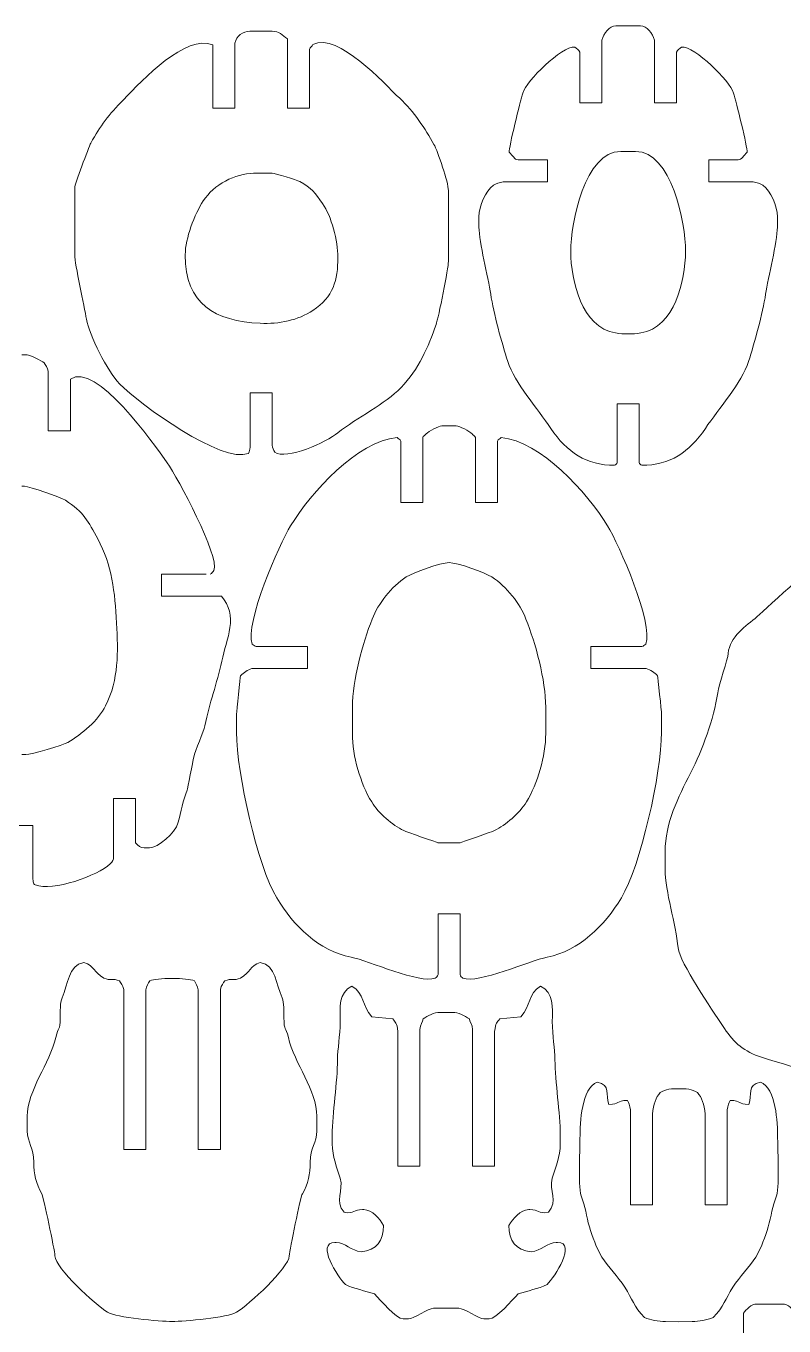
# Model space of a CAD drawing. Header units: inches. Extents: x -250 to 251, y -166 to 168.
# Drawn here: x 40.7 to 138.8, y -0.7 to 167.6 of the extents above; entities that cross this region are included whole.
import ezdxf

# ---------------------------------------------------------------- set-up
doc = ezdxf.new("R2010")
doc.units = ezdxf.units.IN
doc.header["$MEASUREMENT"] = 0
doc.layers.add('Layer 1', color=7, linetype='Continuous')

msp = doc.modelspace()

# ---------------------------------------------------------------- linework, layer by layer
at = {"layer": 'Layer 1', "color": 1, "lineweight": 9}
for points, knots in [([(74.53, 165.91), (73.83, 166.38), (73.47, 166.89), (72.56, 166.89), (72.56, 166.89), (72.56, 166.89), (69.66, 166.89), (69.66, 166.89), (69.66, 166.89), (68.76, 166.89), (67.97, 166.32), (67.73, 165.35)], [0, 0, 0, 0, 0.333333, 0.333333, 0.333333, 0.333333, 0.666667, 0.666667, 0.666667, 0.666667, 1, 1, 1, 1]), ([(72.56, 113.31), (72.63, 112.92), (72.7, 112.69), (72.9, 112.42), (72.9, 112.42), (74.4, 111.31), (79.63, 113.75), (81.07, 114.91), (81.07, 114.91), (83.55, 116.91), (87.2, 118.64), (89.24, 120.76), (89.24, 120.76), (91.52, 123.12), (92.76, 126.02), (93.78, 128.93), (93.78, 128.93), (94.07, 129.77), (95.37, 136.29), (95.37, 137.1), (95.37, 137.1), (95.37, 137.1), (95.37, 146.29), (95.37, 146.29), (95.37, 146.29), (95.37, 147.29), (93.99, 151.36), (93.49, 152.25), (93.49, 152.25), (92.38, 154.23), (90.89, 156.54), (89.07, 158.21), (89.07, 158.21), (86.89, 160.21), (81.19, 166.74), (77.83, 165.18), (77.83, 165.18), (77.74, 164.93), (77.44, 164.85), (77.39, 164.51)], [0, 0, 0, 0, 0.1, 0.1, 0.1, 0.1, 0.2, 0.2, 0.2, 0.2, 0.3, 0.3, 0.3, 0.3, 0.4, 0.4, 0.4, 0.4, 0.5, 0.5, 0.5, 0.5, 0.6, 0.6, 0.6, 0.6, 0.7, 0.7, 0.7, 0.7, 0.8, 0.8, 0.8, 0.8, 0.9, 0.9, 0.9, 0.9, 1, 1, 1, 1]), ([(115.22, 165.73), (115.46, 166.63), (116.21, 167.57), (117.02, 167.57), (117.02, 167.57), (117.02, 167.57), (118.62, 167.57), (118.62, 167.57)], [0, 0, 0, 0, 0.5, 0.5, 0.5, 0.5, 1, 1, 1, 1]), ([(122.02, 165.73), (121.78, 166.63), (121.03, 167.57), (120.22, 167.57), (120.22, 167.57), (120.22, 167.57), (118.62, 167.57), (118.62, 167.57)], [0, 0, 0, 0, 0.5, 0.5, 0.5, 0.5, 1, 1, 1, 1]), ([(64.87, 165.11), (61.35, 166.55), (55.88, 160.64), (53.32, 158.03), (53.32, 158.03), (51.4, 156.09), (50.35, 154.65), (49.11, 152.42), (49.11, 152.42), (48.81, 151.87), (47.02, 146.96), (47.02, 146.63), (47.02, 146.63), (47.02, 146.63), (47.02, 137.95), (47.02, 137.95), (47.02, 137.95), (47.02, 136.78), (48.27, 131.23), (48.54, 129.61), (48.54, 129.61), (48.88, 127.61), (51.29, 122.81), (52.81, 121.27), (52.81, 121.27), (55.5, 118.53), (66.11, 110.86), (69.49, 112.25), (69.49, 112.25), (69.67, 112.55), (69.63, 112.68), (69.7, 113.06)], [0, 0, 0, 0, 0.125, 0.125, 0.125, 0.125, 0.25, 0.25, 0.25, 0.25, 0.375, 0.375, 0.375, 0.375, 0.5, 0.5, 0.5, 0.5, 0.625, 0.625, 0.625, 0.625, 0.75, 0.75, 0.75, 0.75, 0.875, 0.875, 0.875, 0.875, 1, 1, 1, 1]), ([(67.73, 165.35), (67.73, 165.35), (67.73, 156.95), (67.73, 156.95), (67.73, 156.95), (67.73, 156.95), (64.87, 156.95), (64.87, 156.95), (64.87, 156.95), (64.87, 156.95), (64.87, 165.11), (64.87, 165.11)], [0, 0, 0, 0, 0.333333, 0.333333, 0.333333, 0.333333, 0.666667, 0.666667, 0.666667, 0.666667, 1, 1, 1, 1]), ([(77.39, 164.51), (77.39, 164.51), (77.39, 156.95), (77.39, 156.95), (77.39, 156.95), (77.39, 156.95), (74.53, 156.95), (74.53, 156.95), (74.53, 156.95), (74.53, 156.95), (74.53, 165.91), (74.53, 165.91)], [0, 0, 0, 0, 0.333333, 0.333333, 0.333333, 0.333333, 0.666667, 0.666667, 0.666667, 0.666667, 1, 1, 1, 1]), ([(104.38, 150.24), (103.9, 150.3), (103.72, 150.75), (103.23, 151.23), (103.23, 151.23), (103.16, 151.8), (104.67, 157.8), (104.99, 158.89), (104.99, 158.89), (105.46, 160.45), (109.98, 164.96), (111.74, 164.84), (111.74, 164.84), (111.92, 164.6), (112.29, 164.51), (112.36, 164.19)], [0, 0, 0, 0, 0.25, 0.25, 0.25, 0.25, 0.5, 0.5, 0.5, 0.5, 0.75, 0.75, 0.75, 0.75, 1, 1, 1, 1]), ([(115.22, 165.73), (115.22, 165.73), (115.22, 157.62), (115.22, 157.62), (115.22, 157.62), (115.22, 157.62), (112.36, 157.62), (112.36, 157.62), (112.36, 157.62), (112.36, 157.62), (112.36, 164.19), (112.36, 164.19)], [0, 0, 0, 0, 0.333333, 0.333333, 0.333333, 0.333333, 0.666667, 0.666667, 0.666667, 0.666667, 1, 1, 1, 1]), ([(124.88, 164.19), (124.88, 164.19), (124.88, 157.62), (124.88, 157.62), (124.88, 157.62), (124.88, 157.62), (122.02, 157.62), (122.02, 157.62), (122.02, 157.62), (122.02, 157.62), (122.02, 165.73), (122.02, 165.73)], [0, 0, 0, 0, 0.333333, 0.333333, 0.333333, 0.333333, 0.666667, 0.666667, 0.666667, 0.666667, 1, 1, 1, 1]), ([(132.86, 150.24), (133.34, 150.3), (133.53, 150.75), (134.01, 151.23), (134.01, 151.23), (134.09, 151.8), (132.58, 157.8), (132.25, 158.89), (132.25, 158.89), (131.78, 160.45), (127.26, 164.96), (125.5, 164.84), (125.5, 164.84), (125.33, 164.6), (124.95, 164.51), (124.88, 164.19)], [0, 0, 0, 0, 0.25, 0.25, 0.25, 0.25, 0.5, 0.5, 0.5, 0.5, 0.75, 0.75, 0.75, 0.75, 1, 1, 1, 1]), ([(102.43, 147.38), (102.43, 147.38), (108.19, 147.38), (108.19, 147.38), (108.19, 147.38), (108.19, 147.38), (108.19, 150.24), (108.19, 150.24), (108.19, 150.24), (108.19, 150.24), (104.38, 150.24), (104.38, 150.24)], [0, 0, 0, 0, 0.333333, 0.333333, 0.333333, 0.333333, 0.666667, 0.666667, 0.666667, 0.666667, 1, 1, 1, 1]), ([(118.62, 127.72), (118.06, 127.7), (117.54, 127.74), (116.99, 127.84), (116.99, 127.84), (112.6, 128.57), (111.2, 134.58), (111.2, 138.4), (111.2, 138.4), (111.2, 142.07), (112.97, 151.34), (117.67, 151.34), (117.67, 151.34), (117.67, 151.34), (118.62, 151.34), (118.62, 151.34)], [0, 0, 0, 0, 0.25, 0.25, 0.25, 0.25, 0.5, 0.5, 0.5, 0.5, 0.75, 0.75, 0.75, 0.75, 1, 1, 1, 1]), ([(118.62, 127.72), (119.18, 127.7), (119.7, 127.74), (120.26, 127.84), (120.26, 127.84), (124.64, 128.57), (126.04, 134.58), (126.04, 138.4), (126.04, 138.4), (126.04, 142.07), (124.27, 151.34), (119.57, 151.34), (119.57, 151.34), (119.57, 151.34), (118.62, 151.34), (118.62, 151.34)], [0, 0, 0, 0, 0.25, 0.25, 0.25, 0.25, 0.5, 0.5, 0.5, 0.5, 0.75, 0.75, 0.75, 0.75, 1, 1, 1, 1]), ([(134.81, 147.38), (134.81, 147.38), (129.05, 147.38), (129.05, 147.38), (129.05, 147.38), (129.05, 147.38), (129.05, 150.24), (129.05, 150.24), (129.05, 150.24), (129.05, 150.24), (132.86, 150.24), (132.86, 150.24)], [0, 0, 0, 0, 0.333333, 0.333333, 0.333333, 0.333333, 0.666667, 0.666667, 0.666667, 0.666667, 1, 1, 1, 1]), ([(72.56, 148.5), (72.56, 148.5), (70.17, 148.5), (70.17, 148.5), (70.17, 148.5), (67.79, 148.5), (65.01, 147.03), (63.65, 144.93), (63.65, 144.93), (62.53, 143.21), (61.32, 140.08), (61.32, 137.95), (61.32, 137.95), (61.32, 131.51), (65.17, 129.39), (71.02, 129.09), (71.02, 129.09), (73.44, 128.97), (75.95, 129.5), (77.83, 130.75), (77.83, 130.75), (80.48, 132.52), (81.07, 134.67), (81.07, 137.61), (81.07, 137.61), (81.07, 139.77), (80.23, 142.96), (79.09, 144.59), (79.09, 144.59), (78.09, 145.99), (77.67, 146.58), (76.13, 147.43), (76.13, 147.43), (75.72, 147.65), (73.04, 148.5), (72.56, 148.5)], [0, 0, 0, 0, 0.111111, 0.111111, 0.111111, 0.111111, 0.222222, 0.222222, 0.222222, 0.222222, 0.333333, 0.333333, 0.333333, 0.333333, 0.444444, 0.444444, 0.444444, 0.444444, 0.555556, 0.555556, 0.555556, 0.555556, 0.666667, 0.666667, 0.666667, 0.666667, 0.777778, 0.777778, 0.777778, 0.777778, 0.888889, 0.888889, 0.888889, 0.888889, 1, 1, 1, 1]), ([(117.19, 111.06), (117.15, 110.86), (117.06, 110.78), (116.85, 110.71), (116.85, 110.71), (113.24, 110.71), (110.69, 112.39), (108.63, 115.48), (108.63, 115.48), (106.9, 118.08), (103.93, 121.33), (103.04, 124.16), (103.04, 124.16), (102.3, 126.49), (101.2, 130.41), (100.84, 132.84), (100.84, 132.84), (100.51, 135.06), (99.32, 139.63), (99.32, 141.52), (99.32, 141.52), (99.32, 141.52), (99.32, 142.88), (99.32, 142.88), (99.32, 142.88), (99.32, 144.29), (100.19, 146.19), (101.19, 146.97), (101.19, 146.97), (101.52, 147.12), (101.96, 147.34), (102.43, 147.38)], [0, 0, 0, 0, 0.125, 0.125, 0.125, 0.125, 0.25, 0.25, 0.25, 0.25, 0.375, 0.375, 0.375, 0.375, 0.5, 0.5, 0.5, 0.5, 0.625, 0.625, 0.625, 0.625, 0.75, 0.75, 0.75, 0.75, 0.875, 0.875, 0.875, 0.875, 1, 1, 1, 1]), ([(120.05, 111.06), (120.09, 110.86), (120.18, 110.78), (120.39, 110.71), (120.39, 110.71), (124, 110.71), (126.55, 112.39), (128.61, 115.48), (128.61, 115.48), (130.34, 118.08), (133.31, 121.33), (134.2, 124.16), (134.2, 124.16), (134.94, 126.49), (136.04, 130.41), (136.4, 132.84), (136.4, 132.84), (136.74, 135.06), (137.92, 139.63), (137.92, 141.52), (137.92, 141.52), (137.92, 141.52), (137.92, 142.88), (137.92, 142.88), (137.92, 142.88), (137.92, 144.29), (137.06, 146.19), (136.05, 146.97), (136.05, 146.97), (135.73, 147.12), (135.28, 147.34), (134.81, 147.38)], [0, 0, 0, 0, 0.125, 0.125, 0.125, 0.125, 0.25, 0.25, 0.25, 0.25, 0.375, 0.375, 0.375, 0.375, 0.5, 0.5, 0.5, 0.5, 0.625, 0.625, 0.625, 0.625, 0.75, 0.75, 0.75, 0.75, 0.875, 0.875, 0.875, 0.875, 1, 1, 1, 1]), ([(40.2, 125.01), (40.2, 125.01), (40.87, 125.01), (40.87, 125.01), (40.87, 125.01), (41.19, 125.01), (42.77, 124.21), (43.08, 123.99), (43.08, 123.99), (43.21, 123.67), (43.56, 123.33), (43.6, 122.89)], [0, 0, 0, 0, 0.333333, 0.333333, 0.333333, 0.333333, 0.666667, 0.666667, 0.666667, 0.666667, 1, 1, 1, 1]), ([(46.46, 121.87), (46.46, 121.87), (46.46, 115.18), (46.46, 115.18), (46.46, 115.18), (46.46, 115.18), (43.6, 115.18), (43.6, 115.18), (43.6, 115.18), (43.6, 115.18), (43.6, 122.89), (43.6, 122.89)], [0, 0, 0, 0, 0.333333, 0.333333, 0.333333, 0.333333, 0.666667, 0.666667, 0.666667, 0.666667, 1, 1, 1, 1]), ([(46.46, 121.87), (49.66, 124.22), (57.26, 113.49), (58.97, 111.05), (58.97, 111.05), (60.35, 109.09), (65.77, 98.96), (65.04, 97.1), (65.04, 97.1), (64.84, 96.95), (64.82, 96.69), (64.55, 96.62)], [0, 0, 0, 0, 0.333333, 0.333333, 0.333333, 0.333333, 0.666667, 0.666667, 0.666667, 0.666667, 1, 1, 1, 1]), ([(72.56, 113.31), (72.56, 113.31), (72.56, 120.07), (72.56, 120.07), (72.56, 120.07), (72.56, 120.07), (69.7, 120.07), (69.7, 120.07), (69.7, 120.07), (69.7, 120.07), (69.7, 113.06), (69.7, 113.06)], [0, 0, 0, 0, 0.333333, 0.333333, 0.333333, 0.333333, 0.666667, 0.666667, 0.666667, 0.666667, 1, 1, 1, 1]), ([(117.19, 111.06), (117.19, 111.06), (117.19, 118.67), (117.19, 118.67), (117.19, 118.67), (117.19, 118.67), (120.05, 118.67), (120.05, 118.67), (120.05, 118.67), (120.05, 118.67), (120.05, 111.06), (120.05, 111.06)], [0, 0, 0, 0, 0.333333, 0.333333, 0.333333, 0.333333, 0.666667, 0.666667, 0.666667, 0.666667, 1, 1, 1, 1]), ([(95.45, 115.82), (95.45, 115.82), (94.52, 115.82), (94.52, 115.82), (94.52, 115.82), (94.08, 115.82), (92.85, 115.1), (92.47, 114.8), (92.47, 114.8), (92.47, 114.66), (92.05, 114.49), (92.05, 114.31)], [0, 0, 0, 0, 0.333333, 0.333333, 0.333333, 0.333333, 0.666667, 0.666667, 0.666667, 0.666667, 1, 1, 1, 1]), ([(95.45, 115.82), (95.45, 115.82), (96.38, 115.82), (96.38, 115.82), (96.38, 115.82), (96.82, 115.82), (98.05, 115.1), (98.43, 114.8), (98.43, 114.8), (98.43, 114.66), (98.85, 114.49), (98.85, 114.31)], [0, 0, 0, 0, 0.333333, 0.333333, 0.333333, 0.333333, 0.666667, 0.666667, 0.666667, 0.666667, 1, 1, 1, 1]), ([(89.19, 113.84), (89.11, 114.09), (88.87, 114.1), (88.73, 114.29), (88.73, 114.29), (83.61, 113.9), (77.58, 107.16), (74.95, 102.88), (74.95, 102.88), (73.49, 100.51), (68.97, 90.23), (70, 87.56), (70, 87.56), (70.19, 87.49), (70.29, 87.29), (70.49, 87.25)], [0, 0, 0, 0, 0.25, 0.25, 0.25, 0.25, 0.5, 0.5, 0.5, 0.5, 0.75, 0.75, 0.75, 0.75, 1, 1, 1, 1]), ([(92.05, 114.31), (92.05, 114.31), (92.05, 105.89), (92.05, 105.89), (92.05, 105.89), (92.05, 105.89), (89.19, 105.89), (89.19, 105.89), (89.19, 105.89), (89.19, 105.89), (89.19, 113.84), (89.19, 113.84)], [0, 0, 0, 0, 0.333333, 0.333333, 0.333333, 0.333333, 0.666667, 0.666667, 0.666667, 0.666667, 1, 1, 1, 1]), ([(101.71, 113.84), (101.71, 113.84), (101.71, 105.89), (101.71, 105.89), (101.71, 105.89), (101.71, 105.89), (98.85, 105.89), (98.85, 105.89), (98.85, 105.89), (98.85, 105.89), (98.85, 114.31), (98.85, 114.31)], [0, 0, 0, 0, 0.333333, 0.333333, 0.333333, 0.333333, 0.666667, 0.666667, 0.666667, 0.666667, 1, 1, 1, 1]), ([(101.71, 113.84), (101.79, 114.09), (102.03, 114.1), (102.17, 114.29), (102.17, 114.29), (107.29, 113.9), (113.32, 107.16), (115.95, 102.88), (115.95, 102.88), (117.41, 100.51), (121.93, 90.23), (120.9, 87.56), (120.9, 87.56), (120.71, 87.49), (120.61, 87.29), (120.41, 87.25)], [0, 0, 0, 0, 0.25, 0.25, 0.25, 0.25, 0.5, 0.5, 0.5, 0.5, 0.75, 0.75, 0.75, 0.75, 1, 1, 1, 1]), ([(40.2, 107.99), (40.2, 107.99), (40.53, 107.99), (40.53, 107.99), (40.53, 107.99), (41.11, 107.99), (45.22, 106.55), (45.81, 106.18), (45.81, 106.18), (48.16, 104.72), (48.78, 103.4), (50, 101.18), (50, 101.18), (51.84, 97.83), (52.23, 94.29), (52.44, 90.29), (52.44, 90.29), (52.63, 86.5), (52.74, 83.06), (51.02, 79.56), (51.02, 79.56), (50.1, 77.72), (47.88, 75.86), (46.15, 74.85), (46.15, 74.85), (45.57, 74.52), (41.32, 73.27), (40.7, 73.27), (40.7, 73.27), (40.7, 73.27), (40.2, 73.27), (40.2, 73.27)], [0, 0, 0, 0, 0.125, 0.125, 0.125, 0.125, 0.25, 0.25, 0.25, 0.25, 0.375, 0.375, 0.375, 0.375, 0.5, 0.5, 0.5, 0.5, 0.625, 0.625, 0.625, 0.625, 0.75, 0.75, 0.75, 0.75, 0.875, 0.875, 0.875, 0.875, 1, 1, 1, 1]), ([(150.68, 31.64), (150.64, 31.25), (150.59, 31.2), (150.46, 30.88), (150.46, 30.88), (148.6, 30.01), (142.21, 31.79), (140.42, 32.64), (140.42, 32.64), (139.65, 33), (136.65, 33.8), (135.48, 34.23), (135.48, 34.23), (133.3, 35.03), (132.12, 36.2), (130.82, 38.2), (130.82, 38.2), (129.57, 40.12), (125.27, 46.4), (125.09, 48.24), (125.09, 48.24), (124.8, 51.37), (123.4, 55.49), (123.4, 58.46), (123.4, 58.46), (123.4, 58.46), (123.4, 60.67), (123.4, 60.67), (123.4, 60.67), (123.4, 64.53), (125.09, 67.67), (126.7, 70.88), (126.7, 70.88), (128.26, 73.99), (129.68, 77.78), (130.2, 81.27), (130.2, 81.27), (130.35, 82.32), (131.53, 85.62), (131.57, 86.37), (131.57, 86.37), (131.71, 88.53), (133.91, 89.9), (135.31, 91.13), (135.31, 91.13), (136.63, 92.3), (144.13, 99.35), (145.02, 99.31), (145.02, 99.31), (145.39, 99.19), (145.75, 98.87), (145.85, 98.4)], [0, 0, 0, 0, 0.076923, 0.076923, 0.076923, 0.076923, 0.153846, 0.153846, 0.153846, 0.153846, 0.230769, 0.230769, 0.230769, 0.230769, 0.307692, 0.307692, 0.307692, 0.307692, 0.384615, 0.384615, 0.384615, 0.384615, 0.461538, 0.461538, 0.461538, 0.461538, 0.538462, 0.538462, 0.538462, 0.538462, 0.615385, 0.615385, 0.615385, 0.615385, 0.692308, 0.692308, 0.692308, 0.692308, 0.769231, 0.769231, 0.769231, 0.769231, 0.846154, 0.846154, 0.846154, 0.846154, 0.923077, 0.923077, 0.923077, 0.923077, 1, 1, 1, 1]), ([(95.45, 98.12), (94.39, 98.12), (90.82, 96.84), (89.92, 96.26), (89.92, 96.26), (87.97, 95), (86.3, 92.83), (85.5, 90.8), (85.5, 90.8), (84.28, 87.74), (82.94, 82.91), (82.94, 79.39), (82.94, 79.39), (82.94, 79.39), (82.94, 75.99), (82.94, 75.99), (82.94, 75.99), (82.94, 73.1), (84, 69.47), (85.44, 67.14), (85.44, 67.14), (86.32, 65.71), (88.15, 64.11), (89.58, 63.43), (89.58, 63.43), (89.84, 63.3), (93.99, 61.86), (94, 61.86), (94, 61.86), (94, 61.86), (95.45, 61.86), (95.45, 61.86)], [0, 0, 0, 0, 0.125, 0.125, 0.125, 0.125, 0.25, 0.25, 0.25, 0.25, 0.375, 0.375, 0.375, 0.375, 0.5, 0.5, 0.5, 0.5, 0.625, 0.625, 0.625, 0.625, 0.75, 0.75, 0.75, 0.75, 0.875, 0.875, 0.875, 0.875, 1, 1, 1, 1]), ([(95.45, 98.12), (96.51, 98.12), (100.08, 96.84), (100.98, 96.26), (100.98, 96.26), (102.93, 95), (104.6, 92.83), (105.4, 90.8), (105.4, 90.8), (106.62, 87.74), (107.96, 82.91), (107.96, 79.39), (107.96, 79.39), (107.96, 79.39), (107.96, 75.99), (107.96, 75.99), (107.96, 75.99), (107.96, 73.1), (106.89, 69.47), (105.46, 67.14), (105.46, 67.14), (104.58, 65.71), (102.75, 64.11), (101.32, 63.43), (101.32, 63.43), (101.06, 63.3), (96.91, 61.86), (96.9, 61.86), (96.9, 61.86), (96.9, 61.86), (95.45, 61.86), (95.45, 61.86)], [0, 0, 0, 0, 0.125, 0.125, 0.125, 0.125, 0.25, 0.25, 0.25, 0.25, 0.375, 0.375, 0.375, 0.375, 0.5, 0.5, 0.5, 0.5, 0.625, 0.625, 0.625, 0.625, 0.75, 0.75, 0.75, 0.75, 0.875, 0.875, 0.875, 0.875, 1, 1, 1, 1]), ([(64.03, 96.62), (64.03, 96.62), (58.26, 96.62), (58.26, 96.62), (58.26, 96.62), (58.26, 96.62), (58.26, 93.76), (58.26, 93.76), (58.26, 93.76), (58.26, 93.76), (65.99, 93.76), (65.99, 93.76)], [0, 0, 0, 0, 0.333333, 0.333333, 0.333333, 0.333333, 0.666667, 0.666667, 0.666667, 0.666667, 1, 1, 1, 1]), ([(65.99, 93.76), (68.26, 91.3), (66.67, 88.21), (66.04, 85.35), (66.04, 85.35), (65.4, 82.45), (64.48, 79.94), (63.85, 77.01), (63.85, 77.01), (63.69, 76.27), (62.61, 73.74), (62.42, 72.93), (62.42, 72.93), (62.33, 72.51), (61.59, 68.7), (61.57, 68.67), (61.57, 68.67), (61.02, 67.4), (60.76, 65.85), (60.38, 64.41), (60.38, 64.41), (60.05, 63.15), (57.76, 61.18), (56.7, 61.18), (56.7, 61.18), (56.7, 61.18), (56.02, 61.18), (56.02, 61.18), (56.02, 61.18), (55.47, 61.18), (55.28, 61.5), (54.89, 61.86)], [0, 0, 0, 0, 0.125, 0.125, 0.125, 0.125, 0.25, 0.25, 0.25, 0.25, 0.375, 0.375, 0.375, 0.375, 0.5, 0.5, 0.5, 0.5, 0.625, 0.625, 0.625, 0.625, 0.75, 0.75, 0.75, 0.75, 0.875, 0.875, 0.875, 0.875, 1, 1, 1, 1]), ([(69.93, 84.39), (69.93, 84.39), (77.12, 84.39), (77.12, 84.39), (77.12, 84.39), (77.12, 84.39), (77.12, 87.25), (77.12, 87.25), (77.12, 87.25), (77.12, 87.25), (70.49, 87.25), (70.49, 87.25)], [0, 0, 0, 0, 0.333333, 0.333333, 0.333333, 0.333333, 0.666667, 0.666667, 0.666667, 0.666667, 1, 1, 1, 1]), ([(120.97, 84.39), (120.97, 84.39), (113.78, 84.39), (113.78, 84.39), (113.78, 84.39), (113.78, 84.39), (113.78, 87.25), (113.78, 87.25), (113.78, 87.25), (113.78, 87.25), (120.41, 87.25), (120.41, 87.25)], [0, 0, 0, 0, 0.333333, 0.333333, 0.333333, 0.333333, 0.666667, 0.666667, 0.666667, 0.666667, 1, 1, 1, 1]), ([(69.93, 84.39), (69.39, 84.26), (68.88, 83.84), (68.47, 83.48), (68.47, 83.48), (68.45, 83.43), (67.96, 78.74), (67.96, 78.54), (67.96, 78.54), (67.96, 78.54), (67.96, 76.16), (67.96, 76.16), (67.96, 76.16), (67.96, 70.86), (70.68, 58.84), (73.16, 54.71), (73.16, 54.71), (75.33, 51.11), (78.61, 47.86), (82.77, 47.05), (82.77, 47.05), (85.03, 46.6), (91.7, 43.57), (93.66, 44.33), (93.66, 44.33), (93.81, 44.4), (93.98, 44.55), (94.02, 44.79)], [0, 0, 0, 0, 0.142857, 0.142857, 0.142857, 0.142857, 0.285714, 0.285714, 0.285714, 0.285714, 0.428571, 0.428571, 0.428571, 0.428571, 0.571429, 0.571429, 0.571429, 0.571429, 0.714286, 0.714286, 0.714286, 0.714286, 0.857143, 0.857143, 0.857143, 0.857143, 1, 1, 1, 1]), ([(120.97, 84.39), (121.51, 84.26), (122.02, 83.84), (122.43, 83.48), (122.43, 83.48), (122.45, 83.43), (122.94, 78.74), (122.94, 78.54), (122.94, 78.54), (122.94, 78.54), (122.94, 76.16), (122.94, 76.16), (122.94, 76.16), (122.94, 70.86), (120.22, 58.84), (117.74, 54.71), (117.74, 54.71), (115.57, 51.11), (112.29, 47.86), (108.13, 47.05), (108.13, 47.05), (105.87, 46.6), (99.2, 43.57), (97.24, 44.33), (97.24, 44.33), (97.09, 44.4), (96.92, 44.55), (96.88, 44.79)], [0, 0, 0, 0, 0.142857, 0.142857, 0.142857, 0.142857, 0.285714, 0.285714, 0.285714, 0.285714, 0.428571, 0.428571, 0.428571, 0.428571, 0.571429, 0.571429, 0.571429, 0.571429, 0.714286, 0.714286, 0.714286, 0.714286, 0.857143, 0.857143, 0.857143, 0.857143, 1, 1, 1, 1]), ([(54.89, 61.86), (54.89, 61.86), (54.89, 67.57), (54.89, 67.57), (54.89, 67.57), (54.89, 67.57), (52.03, 67.57), (52.03, 67.57), (52.03, 67.57), (52.03, 67.57), (52.03, 59.79), (52.03, 59.79)], [0, 0, 0, 0, 0.333333, 0.333333, 0.333333, 0.333333, 0.666667, 0.666667, 0.666667, 0.666667, 1, 1, 1, 1]), ([(41.59, 57.3), (41.59, 57.3), (41.59, 64.07), (41.59, 64.07), (41.59, 64.07), (41.59, 64.07), (38.73, 64.07), (38.73, 64.07), (38.73, 64.07), (38.73, 64.07), (38.73, 57.3), (38.73, 57.3)], [0, 0, 0, 0, 0.333333, 0.333333, 0.333333, 0.333333, 0.666667, 0.666667, 0.666667, 0.666667, 1, 1, 1, 1]), ([(52.03, 59.79), (52, 59.4), (51.64, 59.25), (51.59, 59.14), (51.59, 59.14), (50.02, 57.6), (44.22, 55.51), (41.89, 56.41), (41.89, 56.41), (41.86, 56.48), (41.58, 56.42), (41.59, 57.3)], [0, 0, 0, 0, 0.333333, 0.333333, 0.333333, 0.333333, 0.666667, 0.666667, 0.666667, 0.666667, 1, 1, 1, 1]), ([(94.02, 44.79), (94.02, 44.79), (94.02, 52.67), (94.02, 52.67), (94.02, 52.67), (94.02, 52.67), (96.88, 52.67), (96.88, 52.67), (96.88, 52.67), (96.88, 52.67), (96.88, 44.79), (96.88, 44.79)], [0, 0, 0, 0, 0.333333, 0.333333, 0.333333, 0.333333, 0.666667, 0.666667, 0.666667, 0.666667, 1, 1, 1, 1]), ([(59.62, -0.1), (58.05, -0.1), (52.38, 0.4), (51.28, 1.1), (51.28, 1.1), (49.66, 2.12), (44.54, 6.76), (44.46, 8.41), (44.46, 8.41), (44.43, 9.09), (42.97, 16.05), (42.77, 16.41), (42.77, 16.41), (42.01, 17.74), (41.74, 18.99), (41.74, 20.5), (41.74, 20.5), (41.74, 22.42), (40.89, 22.97), (40.89, 24.58), (40.89, 24.58), (40.89, 24.58), (40.89, 26.46), (40.89, 26.46), (40.89, 26.46), (40.89, 29.82), (43.79, 33.27), (44.57, 36.67), (44.57, 36.67), (44.9, 38.08), (45.15, 37.43), (45.15, 39.22), (45.15, 39.22), (45.15, 39.91), (45.13, 41.22), (45.38, 41.78), (45.38, 41.78), (46.19, 43.56), (46.16, 45.98), (48.21, 46.37), (48.21, 46.37), (49.61, 45.89), (49.45, 45.13), (50.77, 44.33), (50.77, 44.33), (51.66, 43.98), (51.91, 44.34), (52.81, 43.99), (52.81, 43.99), (52.99, 43.67), (53.26, 43.44), (53.37, 42.88)], [0, 0, 0, 0, 0.076923, 0.076923, 0.076923, 0.076923, 0.153846, 0.153846, 0.153846, 0.153846, 0.230769, 0.230769, 0.230769, 0.230769, 0.307692, 0.307692, 0.307692, 0.307692, 0.384615, 0.384615, 0.384615, 0.384615, 0.461538, 0.461538, 0.461538, 0.461538, 0.538462, 0.538462, 0.538462, 0.538462, 0.615385, 0.615385, 0.615385, 0.615385, 0.692308, 0.692308, 0.692308, 0.692308, 0.769231, 0.769231, 0.769231, 0.769231, 0.846154, 0.846154, 0.846154, 0.846154, 0.923077, 0.923077, 0.923077, 0.923077, 1, 1, 1, 1]), ([(59.62, -0.1), (61.19, -0.1), (66.86, 0.4), (67.96, 1.1), (67.96, 1.1), (69.58, 2.12), (74.7, 6.76), (74.78, 8.41), (74.78, 8.41), (74.81, 9.09), (76.26, 16.05), (76.47, 16.41), (76.47, 16.41), (77.22, 17.74), (77.49, 18.99), (77.49, 20.5), (77.49, 20.5), (77.49, 22.42), (78.34, 22.97), (78.34, 24.58), (78.34, 24.58), (78.34, 24.58), (78.34, 26.46), (78.34, 26.46), (78.34, 26.46), (78.34, 29.82), (75.44, 33.27), (74.66, 36.67), (74.66, 36.67), (74.34, 38.08), (74.09, 37.43), (74.09, 39.22), (74.09, 39.22), (74.09, 39.91), (74.1, 41.22), (73.85, 41.78), (73.85, 41.78), (73.04, 43.56), (73.07, 45.98), (71.02, 46.37), (71.02, 46.37), (69.62, 45.89), (69.79, 45.13), (68.47, 44.33), (68.47, 44.33), (67.57, 43.98), (67.32, 44.34), (66.43, 43.99), (66.43, 43.99), (66.24, 43.67), (65.98, 43.44), (65.87, 42.88)], [0, 0, 0, 0, 0.076923, 0.076923, 0.076923, 0.076923, 0.153846, 0.153846, 0.153846, 0.153846, 0.230769, 0.230769, 0.230769, 0.230769, 0.307692, 0.307692, 0.307692, 0.307692, 0.384615, 0.384615, 0.384615, 0.384615, 0.461538, 0.461538, 0.461538, 0.461538, 0.538462, 0.538462, 0.538462, 0.538462, 0.615385, 0.615385, 0.615385, 0.615385, 0.692308, 0.692308, 0.692308, 0.692308, 0.769231, 0.769231, 0.769231, 0.769231, 0.846154, 0.846154, 0.846154, 0.846154, 0.923077, 0.923077, 0.923077, 0.923077, 1, 1, 1, 1]), ([(56.22, 42.82), (56.32, 43.36), (56.56, 43.63), (56.72, 43.99), (56.72, 43.99), (57.27, 44.2), (58.28, 44.3), (59.62, 44.27)], [0, 0, 0, 0, 0.5, 0.5, 0.5, 0.5, 1, 1, 1, 1]), ([(63.01, 42.82), (62.92, 43.36), (62.68, 43.63), (62.51, 43.99), (62.51, 43.99), (61.97, 44.2), (60.96, 44.3), (59.61, 44.27)], [0, 0, 0, 0, 0.5, 0.5, 0.5, 0.5, 1, 1, 1, 1]), ([(56.22, 42.82), (56.22, 42.82), (56.22, 22.16), (56.22, 22.16), (56.22, 22.16), (56.22, 22.16), (53.36, 22.16), (53.36, 22.16), (53.36, 22.16), (53.36, 22.16), (53.37, 42.88), (53.37, 42.88)], [0, 0, 0, 0, 0.333333, 0.333333, 0.333333, 0.333333, 0.666667, 0.666667, 0.666667, 0.666667, 1, 1, 1, 1]), ([(65.87, 42.88), (65.87, 42.88), (65.87, 22.16), (65.87, 22.16), (65.87, 22.16), (65.87, 22.16), (63.01, 22.16), (63.01, 22.16), (63.01, 22.16), (63.01, 22.16), (63.01, 42.82), (63.01, 42.82)], [0, 0, 0, 0, 0.333333, 0.333333, 0.333333, 0.333333, 0.666667, 0.666667, 0.666667, 0.666667, 1, 1, 1, 1]), ([(95.09, 1.6), (95.09, 1.6), (93.45, 1.6), (93.45, 1.6), (93.45, 1.6), (92.8, 1.6), (90.87, 0.24), (90.21, 0.24), (90.21, 0.24), (90.21, 0.24), (89.53, 0.24), (89.53, 0.24), (89.53, 0.24), (88.55, 0.24), (86.62, 2.65), (85.79, 3.48), (85.79, 3.48), (84.59, 3.87), (83.2, 4.13), (82.04, 4.67), (82.04, 4.67), (81.06, 5.65), (78.17, 10.12), (80.68, 10.12), (80.68, 10.12), (80.68, 10.12), (80.85, 10.12), (80.85, 10.12), (80.85, 10.12), (81.98, 10.12), (82.8, 9.05), (84.09, 8.92), (84.09, 8.92), (86.1, 9.12), (86.98, 10.32), (86.98, 12.33), (86.98, 12.33), (86.48, 13.15), (85.49, 14.37), (84.43, 14.37), (84.43, 14.37), (84.43, 14.37), (84.26, 14.37), (84.26, 14.37), (84.26, 14.37), (83.1, 14.37), (83.26, 13.8), (81.87, 14.03), (81.87, 14.03), (80.56, 15.49), (81.86, 16.82), (81.36, 18.46), (81.36, 18.46), (80.96, 19.81), (80.34, 21.23), (80.34, 22.88), (80.34, 22.88), (80.34, 22.88), (80.34, 24.07), (80.34, 24.07), (80.34, 24.07), (80.34, 26.77), (81.02, 30.98), (81.02, 33.78), (81.02, 33.78), (81.02, 35.16), (81.36, 36.88), (81.36, 38.71), (81.36, 38.71), (81.36, 40.61), (81.12, 42.42), (82.89, 43.31), (82.89, 43.31), (84.52, 42.29), (84.14, 40.81), (85.44, 39.32), (85.44, 39.32), (85.44, 39.32), (88.17, 39.05), (88.17, 39.05), (88.17, 39.05), (88.5, 38.61), (88.72, 38.54), (88.83, 37.45)], [0, 0, 0, 0, 0.047619, 0.047619, 0.047619, 0.047619, 0.095238, 0.095238, 0.095238, 0.095238, 0.142857, 0.142857, 0.142857, 0.142857, 0.190476, 0.190476, 0.190476, 0.190476, 0.238095, 0.238095, 0.238095, 0.238095, 0.285714, 0.285714, 0.285714, 0.285714, 0.333333, 0.333333, 0.333333, 0.333333, 0.380952, 0.380952, 0.380952, 0.380952, 0.428571, 0.428571, 0.428571, 0.428571, 0.47619, 0.47619, 0.47619, 0.47619, 0.52381, 0.52381, 0.52381, 0.52381, 0.571429, 0.571429, 0.571429, 0.571429, 0.619048, 0.619048, 0.619048, 0.619048, 0.666667, 0.666667, 0.666667, 0.666667, 0.714286, 0.714286, 0.714286, 0.714286, 0.761905, 0.761905, 0.761905, 0.761905, 0.809524, 0.809524, 0.809524, 0.809524, 0.857143, 0.857143, 0.857143, 0.857143, 0.904762, 0.904762, 0.904762, 0.904762, 0.952381, 0.952381, 0.952381, 0.952381, 1, 1, 1, 1]), ([(95.09, 1.6), (95.09, 1.6), (96.73, 1.6), (96.73, 1.6), (96.73, 1.6), (97.37, 1.6), (99.31, 0.24), (99.96, 0.24), (99.96, 0.24), (99.96, 0.24), (100.64, 0.24), (100.64, 0.24), (100.64, 0.24), (101.62, 0.24), (103.56, 2.65), (104.39, 3.48), (104.39, 3.48), (105.59, 3.87), (106.98, 4.13), (108.13, 4.67), (108.13, 4.67), (109.12, 5.65), (112, 10.12), (109.5, 10.12), (109.5, 10.12), (109.5, 10.12), (109.32, 10.12), (109.32, 10.12), (109.32, 10.12), (108.2, 10.12), (107.38, 9.05), (106.09, 8.92), (106.09, 8.92), (104.07, 9.12), (103.2, 10.32), (103.2, 12.33), (103.2, 12.33), (103.7, 13.15), (104.69, 14.37), (105.75, 14.37), (105.75, 14.37), (105.75, 14.37), (105.92, 14.37), (105.92, 14.37), (105.92, 14.37), (107.08, 14.37), (106.92, 13.8), (108.3, 14.03), (108.3, 14.03), (109.62, 15.49), (108.32, 16.82), (108.81, 18.46), (108.81, 18.46), (109.22, 19.81), (109.84, 21.23), (109.84, 22.88), (109.84, 22.88), (109.84, 22.88), (109.84, 24.07), (109.84, 24.07), (109.84, 24.07), (109.84, 26.77), (109.16, 30.98), (109.15, 33.78), (109.15, 33.78), (109.15, 35.16), (108.81, 36.88), (108.81, 38.71), (108.81, 38.71), (108.81, 40.61), (109.06, 42.42), (107.28, 43.31), (107.28, 43.31), (105.66, 42.29), (106.04, 40.81), (104.73, 39.32), (104.73, 39.32), (104.73, 39.32), (102, 39.05), (102, 39.05), (102, 39.05), (101.68, 38.61), (101.46, 38.54), (101.35, 37.45)], [0, 0, 0, 0, 0.047619, 0.047619, 0.047619, 0.047619, 0.095238, 0.095238, 0.095238, 0.095238, 0.142857, 0.142857, 0.142857, 0.142857, 0.190476, 0.190476, 0.190476, 0.190476, 0.238095, 0.238095, 0.238095, 0.238095, 0.285714, 0.285714, 0.285714, 0.285714, 0.333333, 0.333333, 0.333333, 0.333333, 0.380952, 0.380952, 0.380952, 0.380952, 0.428571, 0.428571, 0.428571, 0.428571, 0.47619, 0.47619, 0.47619, 0.47619, 0.52381, 0.52381, 0.52381, 0.52381, 0.571429, 0.571429, 0.571429, 0.571429, 0.619048, 0.619048, 0.619048, 0.619048, 0.666667, 0.666667, 0.666667, 0.666667, 0.714286, 0.714286, 0.714286, 0.714286, 0.761905, 0.761905, 0.761905, 0.761905, 0.809524, 0.809524, 0.809524, 0.809524, 0.857143, 0.857143, 0.857143, 0.857143, 0.904762, 0.904762, 0.904762, 0.904762, 0.952381, 0.952381, 0.952381, 0.952381, 1, 1, 1, 1]), ([(91.69, 37.67), (91.68, 38.34), (92.09, 38.7), (92.09, 39.05), (92.09, 39.05), (92.71, 39.51), (93.49, 39.9), (94.3, 39.9), (94.3, 39.9), (94.3, 39.9), (95.09, 39.9), (95.09, 39.9)], [0, 0, 0, 0, 0.333333, 0.333333, 0.333333, 0.333333, 0.666667, 0.666667, 0.666667, 0.666667, 1, 1, 1, 1]), ([(98.49, 37.67), (98.5, 38.34), (98.09, 38.7), (98.09, 39.05), (98.09, 39.05), (97.47, 39.51), (96.68, 39.9), (95.88, 39.9), (95.88, 39.9), (95.88, 39.9), (95.09, 39.9), (95.09, 39.9)], [0, 0, 0, 0, 0.333333, 0.333333, 0.333333, 0.333333, 0.666667, 0.666667, 0.666667, 0.666667, 1, 1, 1, 1]), ([(91.69, 37.67), (91.69, 37.67), (91.69, 19.99), (91.69, 19.99), (91.69, 19.99), (91.69, 19.99), (88.83, 19.99), (88.83, 19.99), (88.83, 19.99), (88.83, 19.99), (88.83, 37.45), (88.83, 37.45)], [0, 0, 0, 0, 0.333333, 0.333333, 0.333333, 0.333333, 0.666667, 0.666667, 0.666667, 0.666667, 1, 1, 1, 1]), ([(101.35, 37.45), (101.35, 37.45), (101.35, 19.99), (101.35, 19.99), (101.35, 19.99), (101.35, 19.99), (98.49, 19.99), (98.49, 19.99), (98.49, 19.99), (98.49, 19.99), (98.49, 37.67), (98.49, 37.67)], [0, 0, 0, 0, 0.333333, 0.333333, 0.333333, 0.333333, 0.666667, 0.666667, 0.666667, 0.666667, 1, 1, 1, 1]), ([(118.92, 27.31), (118.82, 27.89), (118.75, 28.18), (118.52, 28.5), (118.52, 28.5), (117.04, 28.5), (117.54, 27.99), (116.13, 27.99), (116.13, 27.99), (115.65, 29.24), (116.43, 30.5), (114.6, 30.88), (114.6, 30.88), (112.6, 30.04), (112.39, 25.76), (112.39, 23.56), (112.39, 23.56), (112.39, 22), (112.09, 16.99), (112.62, 15.9), (112.62, 15.9), (113.06, 14.99), (113.2, 13.44), (113.61, 12.16), (113.61, 12.16), (114.02, 10.85), (114.49, 9.44), (115.23, 8.24), (115.23, 8.24), (116.02, 6.96), (117.31, 5.71), (118.19, 4.33), (118.19, 4.33), (119.14, 2.82), (119.35, 1.83), (120.73, 0.41), (120.73, 0.41), (121.55, 0.1), (122.51, -0.1), (123.45, -0.1), (123.45, -0.1), (123.45, -0.1), (125.17, -0.13), (125.17, -0.13)], [0, 0, 0, 0, 0.090909, 0.090909, 0.090909, 0.090909, 0.181818, 0.181818, 0.181818, 0.181818, 0.272727, 0.272727, 0.272727, 0.272727, 0.363636, 0.363636, 0.363636, 0.363636, 0.454545, 0.454545, 0.454545, 0.454545, 0.545455, 0.545455, 0.545455, 0.545455, 0.636364, 0.636364, 0.636364, 0.636364, 0.727273, 0.727273, 0.727273, 0.727273, 0.818182, 0.818182, 0.818182, 0.818182, 0.909091, 0.909091, 0.909091, 0.909091, 1, 1, 1, 1]), ([(131.43, 27.31), (131.53, 27.89), (131.6, 28.18), (131.83, 28.5), (131.83, 28.5), (133.31, 28.5), (132.81, 27.99), (134.22, 27.99), (134.22, 27.99), (134.7, 29.24), (133.92, 30.5), (135.75, 30.88), (135.75, 30.88), (137.75, 30.04), (137.96, 25.76), (137.96, 23.56), (137.96, 23.56), (137.96, 22), (138.26, 16.99), (137.73, 15.9), (137.73, 15.9), (137.29, 14.99), (137.15, 13.44), (136.74, 12.16), (136.74, 12.16), (136.33, 10.85), (135.86, 9.44), (135.12, 8.24), (135.12, 8.24), (134.33, 6.96), (133.04, 5.71), (132.16, 4.33), (132.16, 4.33), (131.21, 2.82), (131, 1.83), (129.62, 0.41), (129.62, 0.41), (128.8, 0.1), (127.83, -0.1), (126.9, -0.1), (126.9, -0.1), (126.9, -0.1), (125.17, -0.13), (125.17, -0.13)], [0, 0, 0, 0, 0.090909, 0.090909, 0.090909, 0.090909, 0.181818, 0.181818, 0.181818, 0.181818, 0.272727, 0.272727, 0.272727, 0.272727, 0.363636, 0.363636, 0.363636, 0.363636, 0.454545, 0.454545, 0.454545, 0.454545, 0.545455, 0.545455, 0.545455, 0.545455, 0.636364, 0.636364, 0.636364, 0.636364, 0.727273, 0.727273, 0.727273, 0.727273, 0.818182, 0.818182, 0.818182, 0.818182, 0.909091, 0.909091, 0.909091, 0.909091, 1, 1, 1, 1]), ([(125.17, 30.03), (124.31, 30.03), (123.44, 30), (122.77, 29.52), (122.77, 29.52), (122.21, 28.94), (121.87, 28), (121.78, 26.73)], [0, 0, 0, 0, 0.5, 0.5, 0.5, 0.5, 1, 1, 1, 1]), ([(125.17, 30.03), (126.04, 30.03), (126.91, 30), (127.58, 29.52), (127.58, 29.52), (128.14, 28.94), (128.48, 28), (128.57, 26.73)], [0, 0, 0, 0, 0.5, 0.5, 0.5, 0.5, 1, 1, 1, 1]), ([(121.78, 26.73), (121.78, 26.73), (121.78, 15.3), (121.78, 15.3), (121.78, 15.3), (121.78, 15.3), (121.78, 14.98), (121.78, 14.98), (121.78, 14.98), (121.78, 14.98), (118.92, 14.98), (118.92, 14.98), (118.92, 14.98), (118.92, 14.98), (118.92, 27.31), (118.92, 27.31)], [0, 0, 0, 0, 0.25, 0.25, 0.25, 0.25, 0.5, 0.5, 0.5, 0.5, 0.75, 0.75, 0.75, 0.75, 1, 1, 1, 1]), ([(131.43, 27.31), (131.43, 27.31), (131.43, 14.98), (131.43, 14.98), (131.43, 14.98), (131.43, 14.98), (128.57, 14.98), (128.57, 14.98), (128.57, 14.98), (128.57, 14.98), (128.57, 26.73), (128.57, 26.73)], [0, 0, 0, 0, 0.333333, 0.333333, 0.333333, 0.333333, 0.666667, 0.666667, 0.666667, 0.666667, 1, 1, 1, 1]), ([(136.93, 2.16), (136.93, 2.16), (135.26, 2.16), (135.26, 2.16), (135.26, 2.16), (134.57, 2.16), (133.87, 1.42), (133.53, 0.97)], [0, 0, 0, 0, 0.5, 0.5, 0.5, 0.5, 1, 1, 1, 1]), ([(136.93, 2.16), (136.93, 2.16), (138.6, 2.16), (138.6, 2.16), (138.6, 2.16), (139.29, 2.16), (139.99, 1.42), (140.33, 0.97)], [0, 0, 0, 0, 0.5, 0.5, 0.5, 0.5, 1, 1, 1, 1]), ([(133.53, 0.97), (133.53, 0.97), (133.53, -36.61), (133.53, -36.61), (133.53, -36.61), (133.53, -36.61), (130.67, -36.61), (130.67, -36.61), (130.67, -36.61), (130.67, -36.61), (130.67, -3.36), (130.67, -3.36)], [0, 0, 0, 0, 0.333333, 0.333333, 0.333333, 0.333333, 0.666667, 0.666667, 0.666667, 0.666667, 1, 1, 1, 1])]:
    msp.add_open_spline(points, degree=3, knots=knots, dxfattribs=at)

doc.saveas('drawing.dxf')
